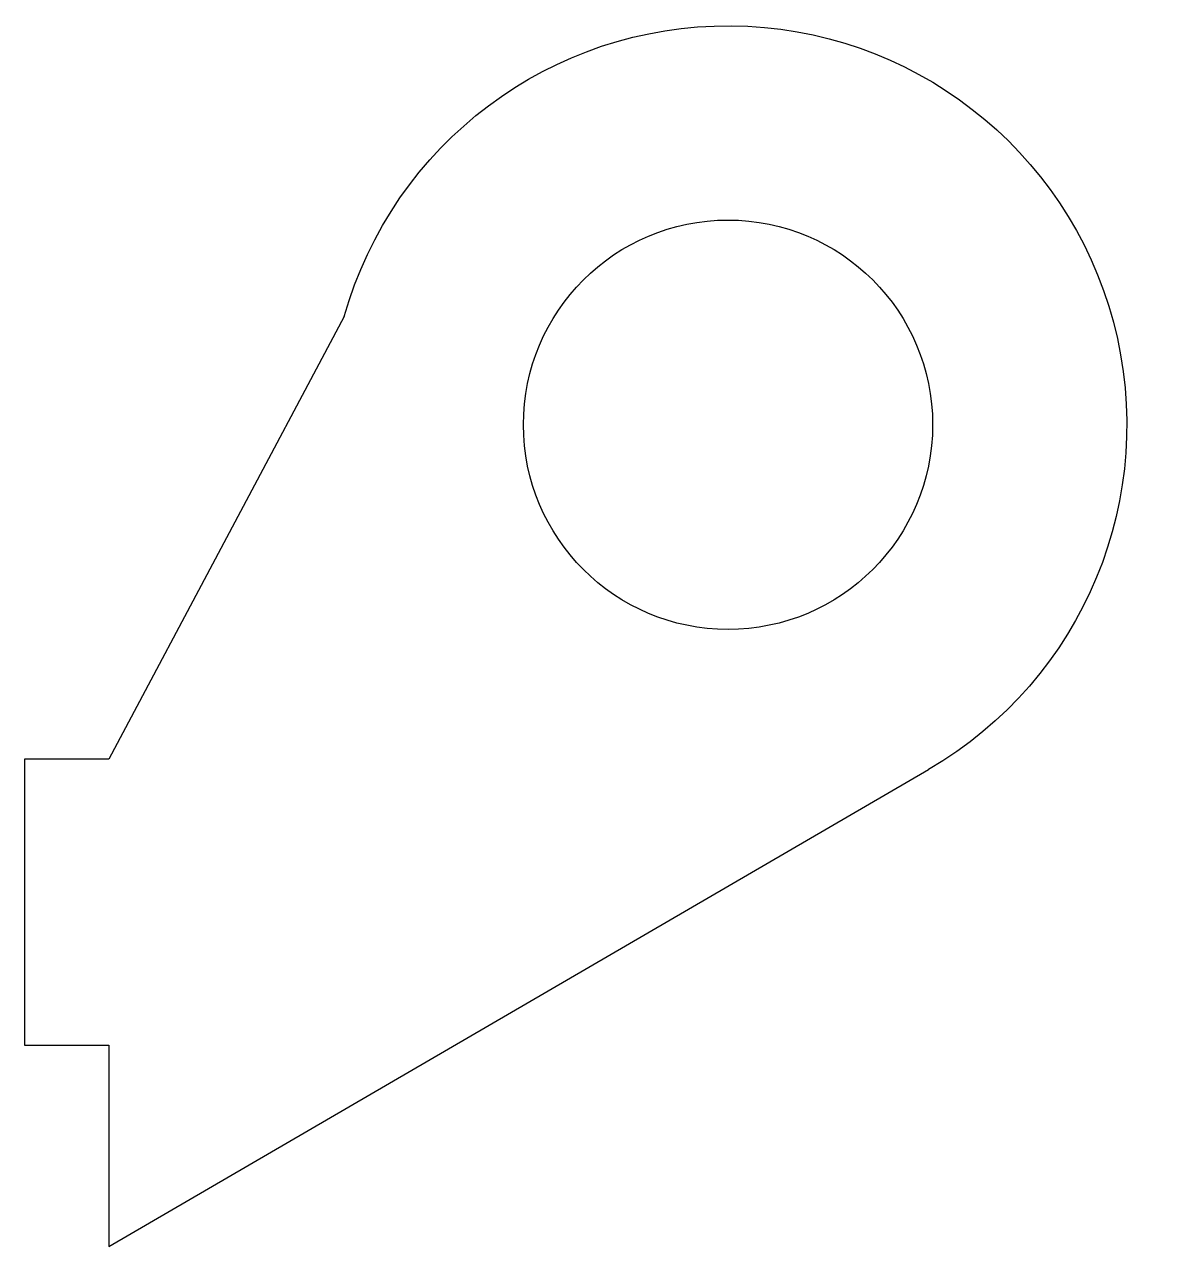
# Model space of a CAD drawing. Header units: millimetres. Extents: x 3278.5 to 3319.4, y 1698.4 to 1742.5.
import ezdxf

# ---------------------------------------------------------------- set-up
doc = ezdxf.new("R2010")
doc.units = ezdxf.units.MM

msp = doc.modelspace()

# ---------------------------------------------------------------- linework, layer by layer
at = {"color": 254, "true_color": 0xcad1ee, "extrusion": (-6.12323e-17, 0, -1)}
for p, q in [((3289.996, 1731.964, -35.29), (3281.499, 1715.999, -35.29)), ((3278.451, 1715.999, -35.29), (3278.451, 1705.686, -35.29)), ((3281.499, 1715.999, -35.29), (3278.451, 1715.999, -35.29)), ((3281.499, 1698.414, -35.29), (3311.087, 1715.621, -35.29)), ((3278.451, 1705.686, -35.29), (3281.499, 1705.686, -35.29)), ((3281.499, 1705.686, -35.29), (3281.499, 1698.414, -35.29))]:
    msp.add_line(p, q, dxfattribs=at)
for radius, start, end in [(14.394, 15.7244, 239.8208), (7.386, 0, 180), (7.386, 180, 0)]:
    msp.add_arc((-3303.851, 1728.063, 35.29), radius, start, end, dxfattribs=at)

doc.saveas('drawing.dxf')
